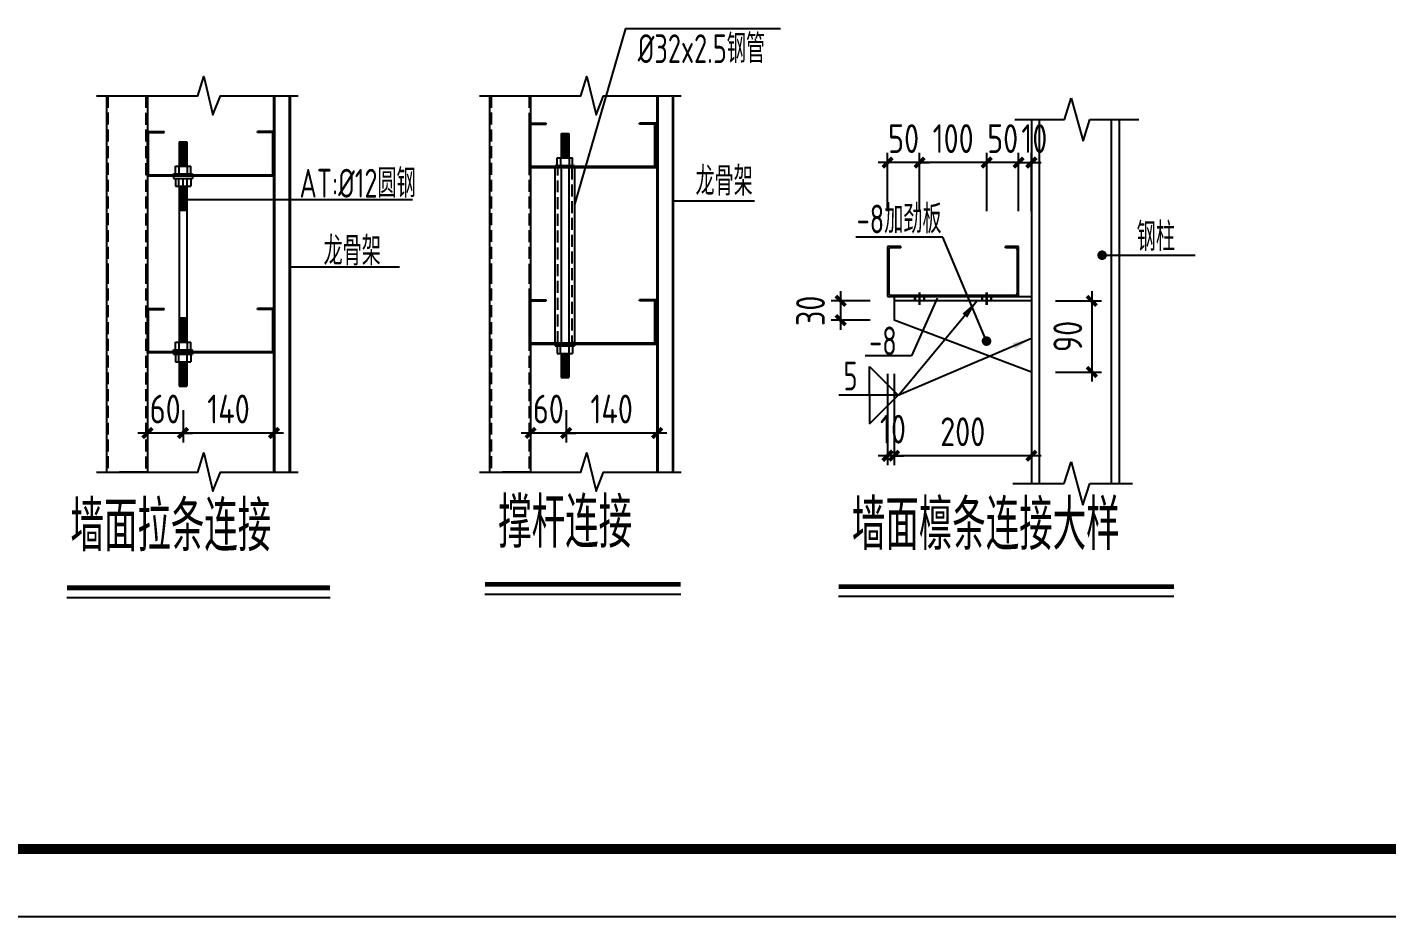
# Model space of a CAD drawing. Extents: x 180850 to 1399066, y 113487 to 334416.
# Drawn here: x 1097858 to 1126225, y 136382 to 154945 of the extents above; entities that cross this region are included whole.
import ezdxf
from ezdxf.enums import TextEntityAlignment as Align

# ---------------------------------------------------------------- set-up
doc = ezdxf.new("R2010")
doc.units = 0
doc.header["$LTSCALE"] = 1000
doc.linetypes.add('DASH', pattern=[0.35, 0.25, -0.1])
doc.linetypes.add('DASHEDX2', pattern=[38.1, 25.4, -12.7])
for name, color, linetype in [('AXIS_DIM', 3, 'Continuous'), ('BEAM', 4, 'Continuous'), ('Jjlx', 2, 'Continuous'), ('LT', 27, 'Continuous'), ('NUM', 7, 'Continuous'), ('PUB_TITLE', 4, 'Continuous'), ('PZ', 202, 'Continuous'), ('THIN', 7, 'Continuous'), ('WELD', 7, 'Continuous'), ('图层5', 4, 'DASHEDX2'), ('引线', 3, 'Continuous'), ('文字', 7, 'Continuous'), ('细实线', 6, 'Continuous')]:
    doc.layers.add(name, color=color, linetype=linetype)
doc.styles.get("Standard").update_dxf_attribs({"font": 'gbenor.shx', "bigfont": 'gbcbig.shx'})
doc.styles.add('TSSD_Dimension', font='Tssdeng.shx', dxfattribs={"width": 0.8, "bigfont": 'hztxt.shx'})
doc.styles.add('标准字体', font='tssdeng.shx', dxfattribs={"width": 0.7, "bigfont": 'tssdchn.shx'})
doc.dimstyles.new('TSSD_20_200', dxfattribs={"dimtxt": 600, "dimasz": 200, "dimexe": 200, "dimexo": 500, "dimgap": 200, "dimtad": 1, "dimdec": 0, "dimlfac": 0.05, "dimzin": 0, "dimdsep": 46, "dimtxsty": 'TSSD_Dimension', "dimblk": 'ARCHTICK', "dimblk1": 'ARCHTICK', "dimblk2": 'ARCHTICK', "dimcen": 0, "dimdle": 200, "dimclrt": 7, "dimadec": 0, "dimazin": 0, "dimtfac": 1, "dimtdec": 0, "dimtix": 1, "dimtmove": 2, "dimatfit": 3, "dimfxl": 1, "dimtolj": 1, "dimtzin": 0, "dimarcsym": 0})
doc.dimstyles.new('TSSD_LEADER_STYLE_400.0', dxfattribs={"dimtxt": 1200, "dimasz": 400, "dimexe": 400, "dimexo": 1000, "dimgap": 0.09, "dimtad": 0, "dimtih": 1, "dimtoh": 1, "dimdec": 4, "dimzin": 0, "dimdsep": 46, "dimtxsty": 'Standard', "dimcen": 0.09, "dimdle": 400, "dimclrt": 7, "dimadec": 0, "dimazin": 0, "dimtfac": 1, "dimtdec": 4, "dimtofl": 0, "dimtmove": 0, "dimatfit": 3, "dimfxl": 1, "dimtolj": 1, "dimtzin": 0, "dimarcsym": 0})

# ---------------------------------------------------------------- blocks, each defined once
blk = doc.blocks.new('_ArchTick')
at = {"color": 0, "linetype": 'ByBlock', "const_width": 0.4}
blk.add_lwpolyline([(-0.5, -0.5), (0.5, 0.5)], dxfattribs=at)
blk = doc.blocks.new('*D704')
at = {"layer": 'AXIS_DIM', "color": 0, "lineweight": -2, "transparency": 16777216}
for p, q in [((1118077, 152120), (1116277, 152120)), ((1116477, 151108), (1116477, 152320)), ((1117877, 151108), (1117877, 152320))]:
    blk.add_line(p, q, dxfattribs=at)
at = {"layer": 'Defpoints', "color": 0, "transparency": 16777216}
for p in [(1116477, 152120), (1116477, 150608), (1117877, 150608)]:
    blk.add_point(p, dxfattribs=at)
at = {"layer": 'AXIS_DIM', "color": 0, "lineweight": -2, "transparency": 16777216, "xscale": 200, "yscale": 200, "zscale": 200, "rotation": 180}
blk.add_blockref('_ArchTick', (1116477, 152120), dxfattribs=at)
at = {"layer": 'AXIS_DIM', "color": 0, "lineweight": -2, "transparency": 16777216, "xscale": 200, "yscale": 200, "zscale": 200}
blk.add_blockref('_ArchTick', (1117877, 152120), dxfattribs=at)
at = {"layer": 'AXIS_DIM', "color": 7, "transparency": 16777216, "insert": (1117177, 152620), "char_height": 600, "attachment_point": 5, "style": 'TSSD_Dimension'}
blk.add_mtext('\\A1;100', dxfattribs=at)
blk = doc.blocks.new('*D705')
at = {"layer": 'AXIS_DIM', "color": 0, "lineweight": -2, "transparency": 16777216}
for p, q in [((1115810, 152120), (1115610, 152120)), ((1115810, 151108), (1115810, 152320)), ((1116477, 152120), (1115810, 152120)), ((1116477, 151108), (1116477, 152320)), ((1116477, 152120), (1116677, 152120))]:
    blk.add_line(p, q, dxfattribs=at)
at = {"layer": 'Defpoints', "color": 0, "transparency": 16777216}
for p in [(1115810, 152120), (1115810, 150608), (1116477, 150608)]:
    blk.add_point(p, dxfattribs=at)
at = {"layer": 'AXIS_DIM', "color": 0, "lineweight": -2, "transparency": 16777216, "xscale": 200, "yscale": 200, "zscale": 200}
blk.add_blockref('_ArchTick', (1115810, 152120), dxfattribs=at)
at = {"layer": 'AXIS_DIM', "color": 0, "lineweight": -2, "transparency": 16777216, "xscale": 200, "yscale": 200, "zscale": 200, "rotation": 180}
blk.add_blockref('_ArchTick', (1116477, 152120), dxfattribs=at)
at = {"layer": 'AXIS_DIM', "color": 7, "transparency": 16777216, "insert": (1116143, 152620), "char_height": 600, "attachment_point": 5, "style": 'TSSD_Dimension'}
blk.add_mtext('\\A1;50', dxfattribs=at)
blk = doc.blocks.new('*D706')
at = {"layer": 'AXIS_DIM', "color": 0, "lineweight": -2, "transparency": 16777216}
for p, q in [((1115443, 149234), (1114630, 149234)), ((1114830, 148632), (1114830, 149434)), ((1115443, 148832), (1114630, 148832))]:
    blk.add_line(p, q, dxfattribs=at)
at = {"layer": 'Defpoints', "color": 0, "transparency": 16777216}
for p in [(1114830, 149234), (1115943, 149234), (1115943, 148832)]:
    blk.add_point(p, dxfattribs=at)
at = {"layer": 'AXIS_DIM', "color": 0, "lineweight": -2, "transparency": 16777216, "xscale": 200, "yscale": 200, "zscale": 200}
for p, rotation in [((1114830, 149234), 90), ((1114830, 148832), 270)]:
    blk.add_blockref('_ArchTick', p, dxfattribs=dict(at, rotation=rotation))
at = {"layer": 'AXIS_DIM', "color": 7, "transparency": 16777216, "insert": (1114201, 149026), "char_height": 600, "attachment_point": 5, "rotation": 90, "style": 'TSSD_Dimension'}
blk.add_mtext('\\A1;30', dxfattribs=at)
blk = doc.blocks.new('*D707')
at = {"layer": 'AXIS_DIM', "color": 0, "lineweight": -2, "transparency": 16777216}
for p, q in [((1117877, 152120), (1117677, 152120)), ((1117877, 151108), (1117877, 152320)), ((1118543, 152120), (1117877, 152120)), ((1118543, 151108), (1118543, 152320)), ((1118543, 152120), (1118743, 152120))]:
    blk.add_line(p, q, dxfattribs=at)
at = {"layer": 'Defpoints', "color": 0, "transparency": 16777216}
for p in [(1117877, 152120), (1117877, 150608), (1118543, 150608)]:
    blk.add_point(p, dxfattribs=at)
at = {"layer": 'AXIS_DIM', "color": 0, "lineweight": -2, "transparency": 16777216, "xscale": 200, "yscale": 200, "zscale": 200}
blk.add_blockref('_ArchTick', (1117877, 152120), dxfattribs=at)
at = {"layer": 'AXIS_DIM', "color": 0, "lineweight": -2, "transparency": 16777216, "xscale": 200, "yscale": 200, "zscale": 200, "rotation": 180}
blk.add_blockref('_ArchTick', (1118543, 152120), dxfattribs=at)
at = {"layer": 'AXIS_DIM', "color": 7, "transparency": 16777216, "insert": (1118210, 152620), "char_height": 600, "attachment_point": 5, "style": 'TSSD_Dimension'}
blk.add_mtext('\\A1;50', dxfattribs=at)
blk = doc.blocks.new('*D708')
at = {"layer": 'AXIS_DIM', "color": 0, "lineweight": -2, "transparency": 16777216}
for p, q in [((1115810, 147715), (1115810, 145803)), ((1115943, 147715), (1115943, 145803)), ((1115810, 146003), (1115610, 146003)), ((1115943, 146003), (1115810, 146003)), ((1115943, 146003), (1116143, 146003))]:
    blk.add_line(p, q, dxfattribs=at)
at = {"layer": 'Defpoints', "color": 0, "transparency": 16777216}
for p in [(1115810, 148215), (1115943, 148215), (1115810, 146003)]:
    blk.add_point(p, dxfattribs=at)
at = {"layer": 'AXIS_DIM', "color": 0, "lineweight": -2, "transparency": 16777216, "xscale": 200, "yscale": 200, "zscale": 200}
blk.add_blockref('_ArchTick', (1115810, 146003), dxfattribs=at)
at = {"layer": 'AXIS_DIM', "color": 0, "lineweight": -2, "transparency": 16777216, "xscale": 200, "yscale": 200, "zscale": 200, "rotation": 180}
blk.add_blockref('_ArchTick', (1115943, 146003), dxfattribs=at)
at = {"layer": 'AXIS_DIM', "color": 7, "transparency": 16777216, "insert": (1115921, 146557), "char_height": 600, "attachment_point": 5, "style": 'TSSD_Dimension'}
blk.add_mtext('\\A1;10', dxfattribs=at)
blk = doc.blocks.new('*D709')
at = {"layer": 'AXIS_DIM', "color": 0, "lineweight": -2, "transparency": 16777216}
for p, q in [((1115943, 147715), (1115943, 145803)), ((1118810, 147715), (1118810, 145803)), ((1119010, 146003), (1115743, 146003))]:
    blk.add_line(p, q, dxfattribs=at)
at = {"layer": 'Defpoints', "color": 0, "transparency": 16777216}
for p in [(1115943, 148215), (1118810, 148215), (1115943, 146003)]:
    blk.add_point(p, dxfattribs=at)
at = {"layer": 'AXIS_DIM', "color": 0, "lineweight": -2, "transparency": 16777216, "xscale": 200, "yscale": 200, "zscale": 200, "rotation": 180}
blk.add_blockref('_ArchTick', (1115943, 146003), dxfattribs=at)
at = {"layer": 'AXIS_DIM', "color": 0, "lineweight": -2, "transparency": 16777216, "xscale": 200, "yscale": 200, "zscale": 200}
blk.add_blockref('_ArchTick', (1118810, 146003), dxfattribs=at)
at = {"layer": 'AXIS_DIM', "color": 7, "transparency": 16777216, "insert": (1117377, 146503), "char_height": 600, "attachment_point": 5, "style": 'TSSD_Dimension'}
blk.add_mtext('\\A1;200', dxfattribs=at)
blk = doc.blocks.new('_WELD004')
at = {"color": 0, "linetype": 'ByBlock'}
for p, q in [((0, 1), (1, 0)), ((0, 0), (0, 1))]:
    blk.add_line(p, q, dxfattribs=at)
blk = doc.blocks.new('*D710')
at = {"layer": 'AXIS_DIM', "color": 0, "lineweight": -2, "transparency": 16777216}
for p, q in [((1119310, 149234), (1120269, 149234)), ((1120069, 149434), (1120069, 147549)), ((1119310, 147749), (1120269, 147749))]:
    blk.add_line(p, q, dxfattribs=at)
at = {"layer": 'Defpoints', "color": 0, "transparency": 16777216}
for p in [(1118810, 149234), (1118810, 147749), (1120069, 147749)]:
    blk.add_point(p, dxfattribs=at)
at = {"layer": 'AXIS_DIM', "color": 0, "lineweight": -2, "transparency": 16777216, "xscale": 200, "yscale": 200, "zscale": 200}
for p, rotation in [((1120069, 149234), 90), ((1120069, 147749), 270)]:
    blk.add_blockref('_ArchTick', p, dxfattribs=dict(at, rotation=rotation))
at = {"layer": 'AXIS_DIM', "color": 7, "transparency": 16777216, "insert": (1119569, 148492), "char_height": 600, "attachment_point": 5, "rotation": 90, "style": 'TSSD_Dimension'}
blk.add_mtext('\\A1;90', dxfattribs=at)
blk = doc.blocks.new('*D711')
at = {"layer": 'AXIS_DIM', "color": 0, "lineweight": -2, "transparency": 16777216}
for p, q in [((1118543, 152120), (1118343, 152120)), ((1118543, 151108), (1118543, 152320)), ((1118543, 152120), (1118810, 152120)), ((1118810, 151108), (1118810, 152320)), ((1118810, 152120), (1119010, 152120))]:
    blk.add_line(p, q, dxfattribs=at)
at = {"layer": 'Defpoints', "color": 0, "transparency": 16777216}
for p in [(1118810, 152120), (1118543, 150608), (1118810, 150608)]:
    blk.add_point(p, dxfattribs=at)
at = {"layer": 'AXIS_DIM', "color": 0, "lineweight": -2, "transparency": 16777216, "xscale": 200, "yscale": 200, "zscale": 200}
blk.add_blockref('_ArchTick', (1118543, 152120), dxfattribs=at)
at = {"layer": 'AXIS_DIM', "color": 0, "lineweight": -2, "transparency": 16777216, "xscale": 200, "yscale": 200, "zscale": 200, "rotation": 180}
blk.add_blockref('_ArchTick', (1118810, 152120), dxfattribs=at)
at = {"layer": 'AXIS_DIM', "color": 7, "transparency": 16777216, "insert": (1118870, 152620), "char_height": 600, "attachment_point": 5, "style": 'TSSD_Dimension'}
blk.add_mtext('\\A1;10', dxfattribs=at)
blk = doc.blocks.new('*D712')
at = {"layer": 'AXIS_DIM', "color": 0, "lineweight": -2, "transparency": 16777216}
for p, q in [((1100367, 146953), (1100367, 146277)), ((1101109, 146953), (1101109, 146277)), ((1100367, 146477), (1100167, 146477)), ((1101109, 146477), (1100367, 146477)), ((1101109, 146477), (1101309, 146477))]:
    blk.add_line(p, q, dxfattribs=at)
at = {"layer": 'Defpoints', "color": 0, "transparency": 16777216}
for p in [(1100367, 147453), (1101109, 147453), (1100367, 146477)]:
    blk.add_point(p, dxfattribs=at)
at = {"layer": 'AXIS_DIM', "color": 0, "lineweight": -2, "transparency": 16777216, "xscale": 200, "yscale": 200, "zscale": 200}
blk.add_blockref('_ArchTick', (1100367, 146477), dxfattribs=at)
at = {"layer": 'AXIS_DIM', "color": 0, "lineweight": -2, "transparency": 16777216, "xscale": 200, "yscale": 200, "zscale": 200, "rotation": 180}
blk.add_blockref('_ArchTick', (1101109, 146477), dxfattribs=at)
at = {"layer": 'AXIS_DIM', "color": 7, "transparency": 16777216, "insert": (1100738, 146977), "char_height": 600, "attachment_point": 5, "style": 'TSSD_Dimension'}
blk.add_mtext('\\A1;60', dxfattribs=at)
blk = doc.blocks.new('*D713')
at = {"layer": 'AXIS_DIM', "color": 0, "lineweight": -2, "transparency": 16777216}
for p, q in [((1101109, 146953), (1101109, 146277)), ((1103007, 146861), (1103007, 146277)), ((1103207, 146477), (1100909, 146477))]:
    blk.add_line(p, q, dxfattribs=at)
at = {"layer": 'Defpoints', "color": 0, "transparency": 16777216}
for p in [(1101109, 147453), (1103007, 147361), (1101109, 146477)]:
    blk.add_point(p, dxfattribs=at)
at = {"layer": 'AXIS_DIM', "color": 0, "lineweight": -2, "transparency": 16777216, "xscale": 200, "yscale": 200, "zscale": 200, "rotation": 180}
blk.add_blockref('_ArchTick', (1101109, 146477), dxfattribs=at)
at = {"layer": 'AXIS_DIM', "color": 0, "lineweight": -2, "transparency": 16777216, "xscale": 200, "yscale": 200, "zscale": 200}
blk.add_blockref('_ArchTick', (1103007, 146477), dxfattribs=at)
at = {"layer": 'AXIS_DIM', "color": 7, "transparency": 16777216, "insert": (1102058, 146977), "char_height": 600, "attachment_point": 5, "style": 'TSSD_Dimension'}
blk.add_mtext('\\A1;140', dxfattribs=at)
blk = doc.blocks.new('*D1693')
at = {"layer": 'AXIS_DIM', "color": 0, "lineweight": -2, "transparency": 16777216}
for p, q in [((1108361, 146953), (1108361, 146277)), ((1109103, 146953), (1109103, 146277)), ((1108361, 146477), (1108161, 146477)), ((1109103, 146477), (1108361, 146477)), ((1109103, 146477), (1109303, 146477))]:
    blk.add_line(p, q, dxfattribs=at)
at = {"layer": 'Defpoints', "color": 0, "transparency": 16777216}
for p in [(1108361, 147453), (1109103, 147453), (1108361, 146477)]:
    blk.add_point(p, dxfattribs=at)
at = {"layer": 'AXIS_DIM', "color": 0, "lineweight": -2, "transparency": 16777216, "xscale": 200, "yscale": 200, "zscale": 200}
blk.add_blockref('_ArchTick', (1108361, 146477), dxfattribs=at)
at = {"layer": 'AXIS_DIM', "color": 0, "lineweight": -2, "transparency": 16777216, "xscale": 200, "yscale": 200, "zscale": 200, "rotation": 180}
blk.add_blockref('_ArchTick', (1109103, 146477), dxfattribs=at)
at = {"layer": 'AXIS_DIM', "color": 7, "transparency": 16777216, "insert": (1108732, 146977), "char_height": 600, "attachment_point": 5, "style": 'TSSD_Dimension'}
blk.add_mtext('\\A1;60', dxfattribs=at)
blk = doc.blocks.new('*D1694')
at = {"layer": 'AXIS_DIM', "color": 0, "lineweight": -2, "transparency": 16777216}
for p, q in [((1109103, 146953), (1109103, 146277)), ((1111001, 146861), (1111001, 146277)), ((1111201, 146477), (1108903, 146477))]:
    blk.add_line(p, q, dxfattribs=at)
at = {"layer": 'Defpoints', "color": 0, "transparency": 16777216}
for p in [(1109103, 147453), (1111001, 147361), (1109103, 146477)]:
    blk.add_point(p, dxfattribs=at)
at = {"layer": 'AXIS_DIM', "color": 0, "lineweight": -2, "transparency": 16777216, "xscale": 200, "yscale": 200, "zscale": 200, "rotation": 180}
blk.add_blockref('_ArchTick', (1109103, 146477), dxfattribs=at)
at = {"layer": 'AXIS_DIM', "color": 0, "lineweight": -2, "transparency": 16777216, "xscale": 200, "yscale": 200, "zscale": 200}
blk.add_blockref('_ArchTick', (1111001, 146477), dxfattribs=at)
at = {"layer": 'AXIS_DIM', "color": 7, "transparency": 16777216, "insert": (1110052, 146977), "char_height": 600, "attachment_point": 5, "style": 'TSSD_Dimension'}
blk.add_mtext('\\A1;140', dxfattribs=at)

msp = doc.modelspace()

# ---------------------------------------------------------------- linework, layer by layer
msp.add_line((1110337.72, 154914, -3393.45), (1109276.08, 151247.2))
at = {"layer": 'BEAM', "linetype": 'ByBlock'}
for p, q in [((1119498.96, 153015.99), (1119641.87, 153465.15)), ((1119641.87, 153465.15), (1119886.87, 152566.82)), ((1118463.72, 153015.99), (1119498.96, 153015.99)), ((1118646.51, 153015.99), (1118809.84, 153015.99)), ((1118809.84, 153015.99), (1118809.84, 145423.85)), ((1118973.18, 153015.99), (1118973.18, 145423.85)), ((1120029.79, 153015.99), (1121053.15, 153015.99)), ((1120475.66, 153015.99), (1120475.66, 145423.85)), ((1120638.99, 153015.99), (1120638.99, 145423.85)), ((1119495.52, 145423.85), (1119638.44, 145873.02)), ((1119638.44, 145873.02), (1119883.44, 144974.69)), ((1118423.67, 145423.85), (1119495.52, 145423.85)), ((1119883.44, 144974.69), (1120026.35, 145423.85)), ((1120026.35, 145423.85), (1120920.37, 145423.85))]:
    msp.add_line(p, q, dxfattribs=at)
at = {"layer": 'Jjlx', "linetype": 'DASH'}
for p, q in [((1099541.07, 153512.92), (1099541.07, 149842.73)), ((1100335.23, 153509.75), (1100335.23, 149839.56)), ((1107535.26, 153512.92), (1107535.26, 149842.73)), ((1108329.42, 153509.75), (1108329.42, 149839.56)), ((1099541.07, 149842.73), (1099541.07, 145664.27)), ((1100335.23, 149839.56), (1100335.23, 145661.1)), ((1107535.26, 149842.73), (1107535.26, 145664.27)), ((1108329.42, 149839.56), (1108329.42, 145661.1))]:
    msp.add_line(p, q, dxfattribs=at)
at = {"layer": 'Jjlx'}
for p, q in [((1119886.87, 152566.82), (1120029.79, 153015.99)), ((1108916.08, 152062.06, 2889.46), (1108916.08, 152222.06, 2889.46)), ((1108916.08, 152222.06, 2889.46), (1109236.08, 152222.06, 2889.46)), ((1108986.91, 152222.06, 2889.46), (1108986.91, 152062.06, 2889.46)), ((1109165.25, 152222.06, 2889.46), (1109165.25, 152062.06, 2889.46)), ((1109236.08, 152062.06, 2889.46), (1109236.08, 152222.06, 2889.46)), ((1100909.29, 151883.5, 2889.46), (1101309.29, 151883.5, 2889.46)), ((1100909.29, 151856.83, 2889.46), (1100909.29, 151883.5, 2889.46)), ((1100909.29, 151834.84, 2889.46), (1100909.29, 151790.16, 2889.46)), ((1100909.29, 151790.16, 2889.46), (1101309.29, 151790.16, 2889.46)), ((1100949.29, 152043.5, 2889.46), (1101269.29, 152043.5, 2889.46)), ((1100949.29, 151883.5, 2889.46), (1100949.29, 152043.5, 2889.46)), ((1100949.29, 151790.16, 2889.46), (1100949.29, 151630.16, 2889.46)), ((1101020.12, 152043.5, 2889.46), (1101020.12, 151883.5, 2889.46)), ((1101020.12, 151630.16, 2889.46), (1101020.12, 151790.16, 2889.46)), ((1101109.29, 151630.16, 2889.46), (1101109.29, 151790.16, 2889.46)), ((1101198.46, 152043.5, 2889.46), (1101198.46, 151883.5, 2889.46)), ((1101198.46, 151630.16, 2889.46), (1101198.46, 151790.16, 2889.46)), ((1101269.29, 151883.5, 2889.46), (1101269.29, 152043.5, 2889.46)), ((1101269.29, 151790.16, 2889.46), (1101269.29, 151630.16, 2889.46)), ((1101309.29, 151856.83, 2889.46), (1101309.29, 151883.5, 2889.46)), ((1101309.29, 151834.84, 2889.46), (1101309.29, 151790.16, 2889.46)), ((1100949.29, 151630.16, 2889.46), (1101269.29, 151630.16, 2889.46)), ((1100949.29, 148373.31, 2889.46), (1101269.29, 148373.31, 2889.46)), ((1100949.29, 148213.31, 2889.46), (1100949.29, 148373.31, 2889.46)), ((1101020.12, 148373.31, 2889.46), (1101020.12, 148213.31, 2889.46)), ((1101198.46, 148373.31, 2889.46), (1101198.46, 148213.31, 2889.46)), ((1101269.29, 148213.31, 2889.46), (1101269.29, 148373.31, 2889.46)), ((1100909.29, 148213.31, 2889.46), (1101309.29, 148213.31, 2889.46)), ((1100909.29, 148170.64, 2889.46), (1100909.29, 148213.31, 2889.46)), ((1100909.29, 148146.64, 2889.46), (1100909.29, 148119.97, 2889.46)), ((1100909.29, 148119.97, 2889.46), (1101309.29, 148119.97, 2889.46)), ((1100949.29, 148119.97, 2889.46), (1100949.29, 147959.97, 2889.46)), ((1101020.12, 147959.97, 2889.46), (1101020.12, 148119.97, 2889.46)), ((1101198.46, 147959.97, 2889.46), (1101198.46, 148119.97, 2889.46)), ((1101269.29, 148119.97, 2889.46), (1101269.29, 147959.97, 2889.46)), ((1101309.29, 148170.64, 2889.46), (1101309.29, 148213.31, 2889.46)), ((1101309.29, 148146.64, 2889.46), (1101309.29, 148119.97, 2889.46)), ((1100949.29, 147959.97, 2889.46), (1101269.29, 147959.97, 2889.46))]:
    msp.add_line(p, q, dxfattribs=at)
at = {"layer": 'LT'}
for p, q in [((1108336.98, 152943.99), (1108684.12, 152943.99)), ((1108336.98, 152013.41), (1108336.98, 152937.41)), ((1108360.98, 152037.41), (1108360.98, 152923.68)), ((1108360.98, 152923.68), (1108684.12, 152923.68)), ((1108684.12, 152923.68), (1108684.12, 152943.99)), ((1110629.84, 152923.68), (1110629.84, 152943.99)), ((1110976.98, 152943.99), (1110629.84, 152943.99)), ((1110952.98, 152923.68), (1110629.84, 152923.68)), ((1110952.98, 152037.41), (1110952.98, 152923.68)), ((1110976.98, 152013.41), (1110976.98, 152937.41)), ((1100366.8, 152765.42), (1100713.94, 152765.42)), ((1100366.8, 151834.84), (1100366.8, 152758.84)), ((1100390.8, 152745.11), (1100713.94, 152745.11)), ((1100390.8, 151858.84), (1100390.8, 152745.11)), ((1100713.94, 152745.11), (1100713.94, 152765.42)), ((1103006.8, 152765.42), (1102659.66, 152765.42)), ((1102659.66, 152745.11), (1102659.66, 152765.42)), ((1102982.8, 152745.11), (1102659.66, 152745.11)), ((1102982.8, 151858.84), (1102982.8, 152745.11)), ((1103006.8, 151834.84), (1103006.8, 152758.84)), ((1103006.8, 151858.84), (1100366.8, 151858.84)), ((1103006.8, 151834.84), (1100366.8, 151834.84)), ((1110976.98, 152037.41), (1108336.98, 152037.41)), ((1110976.98, 152013.41), (1108336.98, 152013.41)), ((1116085.78, 150367.64), (1115809.85, 150367.64)), ((1116085.78, 150367.64), (1115809.85, 150367.64)), ((1115809.85, 150367.64), (1115809.85, 149327.64)), ((1116085.78, 150343.64), (1116085.78, 150367.64)), ((1118543.18, 150367.64), (1118267.25, 150367.64)), ((1118267.25, 150343.64), (1118267.25, 150367.64)), ((1118543.18, 150367.64), (1118267.25, 150367.64)), ((1118543.18, 149327.64), (1118543.18, 150367.64)), ((1115833.85, 150295.64), (1115833.85, 149399.64)), ((1116085.78, 150343.64), (1115881.85, 150343.64)), ((1118471.18, 150343.64), (1118267.25, 150343.64)), ((1118519.18, 149399.64), (1118519.18, 150295.64)), ((1108336.98, 149255.79), (1108684.12, 149255.79)), ((1108336.98, 148325.21, 2889.46), (1108336.98, 149249.21, 2889.46)), ((1108360.98, 148349.21), (1108360.98, 149235.48)), ((1108360.98, 149235.48), (1108684.12, 149235.48)), ((1108684.12, 149235.48), (1108684.12, 149255.79)), ((1110976.98, 149255.79), (1110629.84, 149255.79)), ((1110629.84, 149235.48), (1110629.84, 149255.79)), ((1110952.98, 149235.48), (1110629.84, 149235.48)), ((1110952.98, 148349.21), (1110952.98, 149235.48)), ((1110976.98, 148325.21), (1110976.98, 149249.21)), ((1115809.85, 149327.64), (1118543.18, 149327.64)), ((1115809.85, 149327.64), (1118543.18, 149327.64)), ((1115881.85, 149351.64), (1118471.18, 149351.64)), ((1100366.8, 149077.22), (1100713.94, 149077.22)), ((1100366.8, 148146.64, 2889.46), (1100366.8, 149070.64, 2889.46)), ((1100390.8, 149056.91), (1100713.94, 149056.91)), ((1100390.8, 148170.64), (1100390.8, 149056.91)), ((1100713.94, 149056.91), (1100713.94, 149077.22)), ((1102659.66, 149056.91), (1102659.66, 149077.22)), ((1103006.8, 149077.22), (1102659.66, 149077.22)), ((1102982.8, 149056.91), (1102659.66, 149056.91)), ((1102982.8, 148170.64), (1102982.8, 149056.91)), ((1103006.8, 148146.64), (1103006.8, 149070.64)), ((1103006.8, 148170.64), (1100366.8, 148170.64)), ((1103006.8, 148146.64), (1100366.8, 148146.64)), ((1110976.98, 148349.21), (1108336.98, 148349.21)), ((1110976.98, 148325.21), (1108336.98, 148325.21))]:
    msp.add_line(p, q, dxfattribs=at)
for points in [[(1103006.8, 145661.1), (1103006.8, 153509.75)], [(1103026.8, 145661.1), (1103026.8, 153509.75)], [(1103324.27, 153509.75), (1103324.27, 145661.1)], [(1103344.27, 153509.75), (1103344.27, 145661.1)], [(1111000.98, 145661.1), (1111000.98, 153509.75)], [(1111020.98, 145661.1), (1111020.98, 153509.75)], [(1111318.45, 153509.75), (1111318.45, 145661.1)], [(1111338.45, 153509.75), (1111338.45, 145661.1)]]:
    msp.add_lwpolyline(points, dxfattribs=at)
for centre, start, end in [((1115881.85, 150295.64), 90, 180), ((1118471.18, 150295.64), 0, 90), ((1115881.85, 149399.64), 180, 270), ((1118471.18, 149399.64), 270, 0)]:
    msp.add_arc(centre, 48, start, end, dxfattribs=at)
at = {"layer": 'NUM', "const_width": 100}
for points in [[(1098686.21, 143245.26), (1104178.18, 143245.26)], [(1107408, 143317.72), (1111493.62, 143317.72)]]:
    msp.add_lwpolyline(points, dxfattribs=at)
at = {"layer": 'NUM', "const_width": 100, "elevation": 0}
msp.add_lwpolyline([(1114787.06, 143271.87), (1121782.26, 143271.87)], dxfattribs=at)
at = {"layer": 'PUB_TITLE'}
msp.add_lwpolyline([(1041333.16, 220381.89), (1189933.16, 220381.89), (1189933.16, 136381.97), (1041333.16, 136381.97)], close=True, dxfattribs=at)
at = {"layer": 'PUB_TITLE', "const_width": 212.12}
msp.add_lwpolyline([(1044868.51, 137796.11), (1044868.51, 218967.75), (1188519.02, 218967.75), (1188519.02, 137796.11)], close=True, dxfattribs=at)
at = {"layer": 'PZ'}
for p, q in [((1108996.08, 152728.73, 2889.46), (1109156.08, 152728.73, 2889.46)), ((1108996.08, 152709.32, 2889.46), (1109142.69, 152728.73, 2889.46)), ((1108996.08, 152728.73, 2889.46), (1108996.08, 152222.06, 2889.46)), ((1108996.08, 152688.13, 2889.46), (1109156.08, 152709.32, 2889.46)), ((1108996.08, 152666.95, 2889.46), (1109156.08, 152688.13, 2889.46)), ((1108996.08, 152645.76, 2889.46), (1109156.08, 152666.95, 2889.46)), ((1108996.08, 152624.58, 2889.46), (1109156.08, 152645.76, 2889.46)), ((1108996.08, 152603.39, 2889.46), (1109156.08, 152624.58, 2889.46)), ((1109156.08, 152728.73, 2889.46), (1109156.08, 152222.06, 2889.46)), ((1101029.29, 152550.16, 2889.46), (1101029.29, 152043.5, 2889.46)), ((1101029.29, 152530.75, 2889.46), (1101175.89, 152550.16, 2889.46)), ((1101029.29, 152550.16, 2889.46), (1101189.29, 152550.16, 2889.46)), ((1101029.29, 152509.57, 2889.46), (1101189.29, 152530.75, 2889.46)), ((1101029.29, 152488.38, 2889.46), (1101189.29, 152509.57, 2889.46)), ((1101029.29, 152467.2, 2889.46), (1101189.29, 152488.38, 2889.46)), ((1101029.29, 152446.01, 2889.46), (1101189.29, 152467.2, 2889.46)), ((1101029.29, 152424.83, 2889.46), (1101189.29, 152446.01, 2889.46)), ((1101029.29, 152403.64, 2889.46), (1101189.29, 152424.83, 2889.46)), ((1101029.29, 152382.46, 2889.46), (1101189.29, 152403.64, 2889.46)), ((1101029.29, 152361.27, 2889.46), (1101189.29, 152382.46, 2889.46)), ((1101029.29, 152340.09, 2889.46), (1101189.29, 152361.27, 2889.46)), ((1101029.29, 152318.9, 2889.46), (1101189.29, 152340.09, 2889.46)), ((1101189.29, 152550.16, 2889.46), (1101189.29, 152043.5, 2889.46)), ((1108996.08, 152582.21, 2889.46), (1109156.08, 152603.39, 2889.46)), ((1108996.08, 152561.02, 2889.46), (1109156.08, 152582.21, 2889.46)), ((1108996.08, 152539.84, 2889.46), (1109156.08, 152561.02, 2889.46)), ((1108996.08, 152518.65, 2889.46), (1109156.08, 152539.84, 2889.46)), ((1108996.08, 152497.47, 2889.46), (1109156.08, 152518.65, 2889.46)), ((1108996.08, 152476.28, 2889.46), (1109156.08, 152497.47, 2889.46)), ((1108996.08, 152455.1, 2889.46), (1109156.08, 152476.28, 2889.46)), ((1108996.08, 152433.91, 2889.46), (1109156.08, 152455.1, 2889.46)), ((1108996.08, 152412.73, 2889.46), (1109156.08, 152433.91, 2889.46)), ((1108996.08, 152391.54, 2889.46), (1109156.08, 152412.73, 2889.46)), ((1108996.08, 152370.36, 2889.46), (1109156.08, 152391.54, 2889.46)), ((1108996.08, 152349.17, 2889.46), (1109156.08, 152370.36, 2889.46)), ((1108996.08, 152327.99, 2889.46), (1109156.08, 152349.17, 2889.46)), ((1101029.29, 152297.72, 2889.46), (1101189.29, 152318.9, 2889.46)), ((1101029.29, 152276.53, 2889.46), (1101189.29, 152297.72, 2889.46)), ((1101029.29, 152255.35, 2889.46), (1101189.29, 152276.53, 2889.46)), ((1101029.29, 152234.16, 2889.46), (1101189.29, 152255.35, 2889.46)), ((1101029.29, 152212.98, 2889.46), (1101189.29, 152234.16, 2889.46)), ((1101029.29, 152191.79, 2889.46), (1101189.29, 152212.98, 2889.46)), ((1101029.29, 152170.61, 2889.46), (1101189.29, 152191.79, 2889.46)), ((1101029.29, 152149.42, 2889.46), (1101189.29, 152170.61, 2889.46)), ((1101029.29, 152128.24, 2889.46), (1101189.29, 152149.42, 2889.46)), ((1101029.29, 152107.05, 2889.46), (1101189.29, 152128.24, 2889.46)), ((1101029.29, 152085.87, 2889.46), (1101189.29, 152107.05, 2889.46)), ((1101029.29, 152064.68, 2889.46), (1101189.29, 152085.87, 2889.46)), ((1101029.29, 152043.5, 2889.46), (1101189.29, 152064.68, 2889.46)), ((1108996.08, 152306.8, 2889.46), (1109156.08, 152327.99, 2889.46)), ((1108996.08, 152285.62, 2889.46), (1109156.08, 152306.8, 2889.46)), ((1108996.08, 152264.43, 2889.46), (1109156.08, 152285.62, 2889.46)), ((1108996.08, 152243.25, 2889.46), (1109156.08, 152264.43, 2889.46)), ((1108996.08, 152222.06, 2889.46), (1109156.08, 152243.25, 2889.46)), ((1108996.08, 152013.41, 2889.46), (1108996.08, 148349.21, 2889.46)), ((1109156.08, 152013.41, 2889.46), (1109156.08, 148349.21, 2889.46)), ((1101029.29, 151630.16, 2889.46), (1101029.29, 149839.56, 2889.46)), ((1101029.29, 151630.16, 2889.46), (1101189.29, 151608.98, 2889.46)), ((1101029.29, 151630.16, 2889.46), (1101029.29, 151123.5, 2889.46)), ((1101029.29, 151608.98, 2889.46), (1101189.29, 151587.79, 2889.46)), ((1101029.29, 151587.79, 2889.46), (1101189.29, 151566.61, 2889.46)), ((1101029.29, 151566.61, 2889.46), (1101189.29, 151545.42, 2889.46)), ((1101029.29, 151545.42, 2889.46), (1101189.29, 151524.24, 2889.46)), ((1101029.29, 151524.24, 2889.46), (1101189.29, 151503.05, 2889.46)), ((1101029.29, 151503.05, 2889.46), (1101189.29, 151481.87, 2889.46)), ((1101029.29, 151481.87, 2889.46), (1101189.29, 151460.68, 2889.46)), ((1101189.29, 151630.16, 2889.46), (1101189.29, 149839.56, 2889.46)), ((1101189.29, 151630.16, 2889.46), (1101189.29, 151123.5, 2889.46)), ((1101029.29, 151460.68, 2889.46), (1101189.29, 151439.5, 2889.46)), ((1101029.29, 151439.5, 2889.46), (1101189.29, 151418.31, 2889.46)), ((1101029.29, 151418.31, 2889.46), (1101189.29, 151397.13, 2889.46)), ((1101029.29, 151397.13, 2889.46), (1101189.29, 151375.94, 2889.46)), ((1101029.29, 151375.94, 2889.46), (1101189.29, 151354.76, 2889.46)), ((1101029.29, 151354.76, 2889.46), (1101189.29, 151333.57, 2889.46)), ((1101029.29, 151333.57, 2889.46), (1101189.29, 151312.39, 2889.46)), ((1101029.29, 151312.39, 2889.46), (1101189.29, 151291.2, 2889.46)), ((1101029.29, 151291.2, 2889.46), (1101189.29, 151270.02, 2889.46)), ((1101029.29, 151270.02, 2889.46), (1101189.29, 151248.83, 2889.46)), ((1101029.29, 151248.83, 2889.46), (1101189.29, 151227.65, 2889.46)), ((1101029.29, 151227.65, 2889.46), (1101189.29, 151206.46, 2889.46)), ((1101029.29, 151206.46, 2889.46), (1101189.29, 151185.28, 2889.46)), ((1101029.29, 151185.28, 2889.46), (1101189.29, 151164.09, 2889.46)), ((1101029.29, 151164.09, 2889.46), (1101189.29, 151142.91, 2889.46)), ((1101029.29, 151142.91, 2889.46), (1101175.89, 151123.5, 2889.46)), ((1101029.29, 151123.5, 2889.46), (1101189.29, 151123.5, 2889.46)), ((1101029.29, 149839.56, 2889.46), (1101029.29, 148373.31, 2889.46)), ((1101189.29, 149839.56, 2889.46), (1101189.29, 148373.31, 2889.46)), ((1101029.29, 148860.56, 2889.46), (1101175.89, 148879.97, 2889.46)), ((1101029.29, 148879.97, 2889.46), (1101189.29, 148879.97, 2889.46)), ((1101029.29, 148839.38, 2889.46), (1101189.29, 148860.56, 2889.46)), ((1101029.29, 148818.19, 2889.46), (1101189.29, 148839.38, 2889.46)), ((1101029.29, 148797.01, 2889.46), (1101189.29, 148818.19, 2889.46)), ((1101029.29, 148775.82, 2889.46), (1101189.29, 148797.01, 2889.46)), ((1101029.29, 148754.64, 2889.46), (1101189.29, 148775.82, 2889.46)), ((1101029.29, 148733.45, 2889.46), (1101189.29, 148754.64, 2889.46)), ((1101029.29, 148712.27, 2889.46), (1101189.29, 148733.45, 2889.46)), ((1101029.29, 148691.08, 2889.46), (1101189.29, 148712.27, 2889.46)), ((1101029.29, 148669.9, 2889.46), (1101189.29, 148691.08, 2889.46)), ((1101029.29, 148648.71, 2889.46), (1101189.29, 148669.9, 2889.46)), ((1101029.29, 148627.53, 2889.46), (1101189.29, 148648.71, 2889.46)), ((1101029.29, 148606.34, 2889.46), (1101189.29, 148627.53, 2889.46)), ((1101029.29, 148585.16, 2889.46), (1101189.29, 148606.34, 2889.46)), ((1101029.29, 148563.97, 2889.46), (1101189.29, 148585.16, 2889.46)), ((1101029.29, 148542.79, 2889.46), (1101189.29, 148563.97, 2889.46)), ((1101029.29, 148521.6, 2889.46), (1101189.29, 148542.79, 2889.46)), ((1101029.29, 148500.42, 2889.46), (1101189.29, 148521.6, 2889.46)), ((1101029.29, 148479.23, 2889.46), (1101189.29, 148500.42, 2889.46)), ((1101029.29, 148458.05, 2889.46), (1101189.29, 148479.23, 2889.46)), ((1101029.29, 148436.86, 2889.46), (1101189.29, 148458.05, 2889.46)), ((1101029.29, 148415.68, 2889.46), (1101189.29, 148436.86, 2889.46)), ((1101029.29, 148394.49, 2889.46), (1101189.29, 148415.68, 2889.46)), ((1101029.29, 148373.31, 2889.46), (1101189.29, 148394.49, 2889.46)), ((1108996.08, 148138.54, 2889.46), (1108996.08, 147631.88, 2889.46)), ((1108996.08, 148138.54, 2889.46), (1109156.08, 148117.36, 2889.46)), ((1108996.08, 148117.36, 2889.46), (1109156.08, 148096.17, 2889.46)), ((1108996.08, 148096.17, 2889.46), (1109156.08, 148074.99, 2889.46)), ((1109156.08, 148138.54, 2889.46), (1109156.08, 147631.88, 2889.46)), ((1101029.29, 147959.97, 2889.46), (1101189.29, 147938.79, 2889.46)), ((1101029.29, 147959.97, 2889.46), (1101029.29, 147453.31, 2889.46)), ((1101029.29, 147938.79, 2889.46), (1101189.29, 147917.6, 2889.46)), ((1101029.29, 147917.6, 2889.46), (1101189.29, 147896.42, 2889.46)), ((1101029.29, 147896.42, 2889.46), (1101189.29, 147875.23, 2889.46)), ((1101029.29, 147875.23, 2889.46), (1101189.29, 147854.05, 2889.46)), ((1101029.29, 147854.05, 2889.46), (1101189.29, 147832.86, 2889.46)), ((1101029.29, 147832.86, 2889.46), (1101189.29, 147811.68, 2889.46)), ((1101029.29, 147811.68, 2889.46), (1101189.29, 147790.49, 2889.46)), ((1101189.29, 147959.97, 2889.46), (1101189.29, 147453.31, 2889.46)), ((1108996.08, 148074.99, 2889.46), (1109156.08, 148053.8, 2889.46)), ((1108996.08, 148053.8, 2889.46), (1109156.08, 148032.62, 2889.46)), ((1108996.08, 148032.62, 2889.46), (1109156.08, 148011.43, 2889.46)), ((1108996.08, 148011.43, 2889.46), (1109156.08, 147990.25, 2889.46)), ((1108996.08, 147990.25, 2889.46), (1109156.08, 147969.06, 2889.46)), ((1108996.08, 147969.06, 2889.46), (1109156.08, 147947.88, 2889.46)), ((1108996.08, 147947.88, 2889.46), (1109156.08, 147926.69, 2889.46)), ((1108996.08, 147926.69, 2889.46), (1109156.08, 147905.51, 2889.46)), ((1108996.08, 147905.51, 2889.46), (1109156.08, 147884.32, 2889.46)), ((1108996.08, 147884.32, 2889.46), (1109156.08, 147863.14, 2889.46)), ((1108996.08, 147863.14, 2889.46), (1109156.08, 147841.95, 2889.46)), ((1108996.08, 147841.95, 2889.46), (1109156.08, 147820.77, 2889.46)), ((1108996.08, 147820.77, 2889.46), (1109156.08, 147799.58, 2889.46)), ((1108996.08, 147799.58, 2889.46), (1109156.08, 147778.4, 2889.46)), ((1101029.29, 147790.49, 2889.46), (1101189.29, 147769.31, 2889.46)), ((1101029.29, 147769.31, 2889.46), (1101189.29, 147748.12, 2889.46)), ((1101029.29, 147748.12, 2889.46), (1101189.29, 147726.94, 2889.46)), ((1101029.29, 147726.94, 2889.46), (1101189.29, 147705.75, 2889.46)), ((1101029.29, 147705.75, 2889.46), (1101189.29, 147684.57, 2889.46)), ((1101029.29, 147684.57, 2889.46), (1101189.29, 147663.38, 2889.46)), ((1101029.29, 147663.38, 2889.46), (1101189.29, 147642.2, 2889.46)), ((1101029.29, 147642.2, 2889.46), (1101189.29, 147621.01, 2889.46)), ((1101029.29, 147621.01, 2889.46), (1101189.29, 147599.83, 2889.46)), ((1101029.29, 147599.83, 2889.46), (1101189.29, 147578.64, 2889.46)), ((1101029.29, 147578.64, 2889.46), (1101189.29, 147557.46, 2889.46)), ((1101029.29, 147557.46, 2889.46), (1101189.29, 147536.27, 2889.46)), ((1101029.29, 147536.27, 2889.46), (1101189.29, 147515.09, 2889.46)), ((1101029.29, 147515.09, 2889.46), (1101189.29, 147493.9, 2889.46)), ((1108996.08, 147778.4, 2889.46), (1109156.08, 147757.21, 2889.46)), ((1108996.08, 147757.21, 2889.46), (1109156.08, 147736.03, 2889.46)), ((1108996.08, 147736.03, 2889.46), (1109156.08, 147714.84, 2889.46)), ((1108996.08, 147714.84, 2889.46), (1109156.08, 147693.66, 2889.46)), ((1108996.08, 147693.66, 2889.46), (1109156.08, 147672.47, 2889.46)), ((1108996.08, 147672.47, 2889.46), (1109156.08, 147651.29, 2889.46)), ((1108996.08, 147651.29, 2889.46), (1109142.69, 147631.88, 2889.46)), ((1108996.08, 147631.88, 2889.46), (1109156.08, 147631.88, 2889.46)), ((1101029.29, 147493.9, 2889.46), (1101189.29, 147472.72, 2889.46)), ((1101029.29, 147472.72, 2889.46), (1101175.89, 147453.31, 2889.46)), ((1101029.29, 147453.31, 2889.46), (1101189.29, 147453.31, 2889.46))]:
    msp.add_line(p, q, dxfattribs=at)
at = {"layer": 'THIN', "linetype": 'ByBlock'}
for points in [[(1098686.21, 143045.26), (1104178.18, 143045.26)], [(1107408, 143117.72), (1111493.62, 143117.72)]]:
    msp.add_lwpolyline(points, dxfattribs=at)
at = {"layer": 'THIN', "linetype": 'ByBlock', "elevation": 0}
msp.add_lwpolyline([(1114787.06, 143071.87), (1121782.26, 143071.87)], dxfattribs=at)
at = {"layer": 'WELD'}
for p, q in [((1115943.18, 149327.64), (1115943.18, 148834.3)), ((1115943.18, 149327.64), (1118809.84, 149327.64)), ((1118809.84, 149234.3), (1115943.18, 149234.3)), ((1118809.84, 147749.4), (1115943.18, 148832.2)), ((1116042.16, 147266.15), (1114789.65, 147266.15))]:
    msp.add_line(p, q, dxfattribs=at)
at = {"layer": '图层5', "ltscale": 0.05, "const_width": 50}
for points in [[(1116381.15, 149234.3), (1116381.15, 149351.64)], [(1116476.52, 149409.18), (1116476.52, 149148.09)], [(1116571.89, 149234.3), (1116571.89, 149351.64)], [(1117781.15, 149234.3), (1117781.15, 149351.64)], [(1117876.52, 149409.18), (1117876.52, 149148.09)], [(1117971.89, 149234.3), (1117971.89, 149351.64)]]:
    msp.add_lwpolyline(points, dxfattribs=at)
at = {"layer": '引线'}
for p, q in [((1110337.72, 154914, -3393.45), (1113577.81, 154914, 8726.67)), ((1101029.29, 151352.75, 2889.46), (1105896.93, 151352.75, 26976.83)), ((1111318.45, 151321.31), (1113032.7, 151321.31, 26976.83)), ((1116958.86, 150565.15), (1115145.83, 150565.15)), ((1117873.22, 148394.41), (1116958.86, 150565.15)), ((1120285.01, 150186.83), (1122223.38, 150186.83)), ((1103324.27, 149941.21), (1105625.37, 149941.21, 26976.83)), ((1116840.86, 149292.46), (1116308.03, 148088.04)), ((1116308.03, 148088.04), (1115338.37, 148088.04))]:
    msp.add_line(p, q, dxfattribs=at)
at = {"layer": '引线', "const_width": 100}
for points in [[(1120235.01, 150186.83, 1), (1120335.01, 150186.83, 1)], [(1117823.22, 148394.41, 1), (1117923.22, 148394.41, 1)]]:
    msp.add_lwpolyline(points, format="xyb", close=True, dxfattribs=at)
at = {"layer": '文字'}
for p, q in [((1099509.51, 153512.92), (1099509.51, 149842.73)), ((1099781.07, 153509.75), (1100366.8, 153509.75)), ((1100366.8, 153509.75), (1100366.8, 149839.56)), ((1107503.69, 153512.92), (1107503.69, 149842.73)), ((1107775.26, 153509.75), (1108360.98, 153509.75)), ((1108360.98, 153509.75), (1108360.98, 149839.56)), ((1099509.51, 149842.73), (1099509.51, 145664.27)), ((1100366.8, 149839.56), (1100366.8, 145661.1)), ((1107503.69, 149842.73), (1107503.69, 145664.27)), ((1108360.98, 149839.56), (1108360.98, 145661.1)), ((1100366.8, 145661.1), (1099781.07, 145661.1)), ((1108360.98, 145661.1), (1107775.26, 145661.1))]:
    msp.add_line(p, q, dxfattribs=at)
for points in [[(1099301.07, 153512.92), (1099781.07, 153512.92), (1101415.11, 153512.92), (1101543.11, 153912.92), (1101732.41, 153113.92), (1101888.71, 153512.92), (1102158.27, 153512.92), (1103509.07, 153512.92)], [(1107295.26, 153512.92), (1107775.26, 153512.92), (1109409.29, 153512.92), (1109537.29, 153912.92), (1109726.59, 153113.92), (1109882.89, 153512.92), (1110152.46, 153512.92), (1111503.25, 153512.92)], [(1099301.07, 145661.1), (1099781.07, 145661.1), (1101415.11, 145661.1), (1101543.11, 146061.1), (1101732.41, 145262.11), (1101888.71, 145661.1), (1102158.27, 145661.1), (1103509.07, 145661.1)], [(1107295.26, 145661.1), (1107775.26, 145661.1), (1109409.29, 145661.1), (1109537.29, 146061.1), (1109726.59, 145262.11), (1109882.89, 145661.1), (1110152.46, 145661.1), (1111503.25, 145661.1)]]:
    msp.add_lwpolyline(points, dxfattribs=at)
at = {"layer": '细实线'}
for p, q in [((1108876.08, 152035.4, 2889.46), (1108876.08, 152062.06, 2889.46)), ((1108876.08, 152062.06, 2889.46), (1109276.08, 152062.06, 2889.46)), ((1109276.08, 152035.4, 2889.46), (1109276.08, 152062.06, 2889.46)), ((1108876.08, 148349.21, 2889.46), (1108876.08, 148391.88, 2889.46)), ((1109276.08, 148349.21, 2889.46), (1109276.08, 148391.88, 2889.46)), ((1108876.08, 148325.21, 2889.46), (1108876.08, 148298.54, 2889.46)), ((1108876.08, 148298.54, 2889.46), (1109276.08, 148298.54, 2889.46)), ((1108916.08, 148298.54, 2889.46), (1108916.08, 148138.54, 2889.46)), ((1108916.08, 148138.54, 2889.46), (1109236.08, 148138.54, 2889.46)), ((1108986.91, 148138.54, 2889.46), (1108986.91, 148298.54, 2889.46)), ((1109165.25, 148138.54, 2889.46), (1109165.25, 148298.54, 2889.46)), ((1109236.08, 148298.54, 2889.46), (1109236.08, 148138.54, 2889.46)), ((1109276.08, 148325.21, 2889.46), (1109276.08, 148298.54, 2889.46))]:
    msp.add_line(p, q, dxfattribs=at)
at = {"layer": '细实线', "linetype": 'DASH'}
for p, q in [((1108929.13, 148349.21, -5778.92), (1108929.13, 152013.41, -5778.92)), ((1109223.03, 152013.41, -5778.92), (1109223.03, 148349.21, -5778.92))]:
    msp.add_line(p, q, dxfattribs=at)
at = {"layer": '细实线'}
msp.add_lwpolyline([(1109276.08, 152013.41), (1109276.08, 148349.21), (1108876.08, 148349.21), (1108876.08, 152013.41)], dxfattribs=at)

# ---------------------------------------------------------------- block references
at = {"layer": 'WELD', "xscale": 600, "yscale": 600, "zscale": 600}
msp.add_blockref('_WELD004', (1115431.4, 147266.15), dxfattribs=at)
at = {"layer": 'WELD', "xscale": -600, "yscale": 600, "zscale": 600.0000000000002, "rotation": 180}
msp.add_blockref('_WELD004', (1115431.4, 147266.15), dxfattribs=at)

# ---------------------------------------------------------------- texts
at = {"layer": 'NUM', "style": '标准字体', "width": 0.7}
for s, p in [('撑杆连接', (1107685.17, 143766.43)), ('墙面拉条连接', (1098760.09, 143693.97)), ('墙面檩条连接大样', (1115064.22, 143720.58))]:
    msp.add_text(s, height=1050, dxfattribs=at).set_placement(p, align=Align.BOTTOM_LEFT)
at = {"layer": 'THIN', "style": '标准字体', "width": 0.7}
for s, p in [('%%C32x2.5钢管', (1110596.26, 154197.18, 57491.26)), ('AT:%%C12圆钢', (1103540.11, 151388.73, 66146.41)), ('龙骨架', (1111800.52, 151432.77, 66146.41)), ('-8加劲板', (1115163.48, 150642.8)), ('钢柱', (1121007.31, 150271.85)), ('龙骨架', (1104040.05, 149974.02, 66146.41)), ('-8', (1115424.21, 148098.35)), ('5', (1114889.65, 147366.15))]:
    msp.add_text(s, height=600, dxfattribs=at).set_placement(p)

# ---------------------------------------------------------------- dimensions: what is measured, and where the dimension line sits
at = {"layer": 'AXIS_DIM'}
for base, p1, p2, text, picture, middle in [((1115809.85, 152119.55), (1116476.52, 150607.64), (1115809.85, 150607.64), '50', '*D705', (1116143.18, 152619.55)), ((1116476.52, 152119.55), (1117876.52, 150607.64), (1116476.52, 150607.64), '100', '*D704', (1117176.52, 152619.55)), ((1117876.52, 152119.55), (1118543.18, 150607.64), (1117876.52, 150607.64), '50', '*D707', (1118209.85, 152619.55)), ((1115943.36, 146002.76), (1118809.84, 148215.31), (1115943.36, 148215.31), '200', '*D709', (1117376.6, 146502.76))]:
    dim = msp.add_linear_dim(base=base, p1=p1, p2=p2, text=text, dimstyle='TSSD_20_200', dxfattribs=at)
    dim.commit()
    dim.dimension.update_dxf_attribs({"geometry": picture, "text_midpoint": middle})
dim = msp.add_linear_dim(base=(1118809.84, 152119.55), p1=(1118543.18, 150607.64), p2=(1118809.84, 150607.64), text='10', dimstyle='TSSD_20_200', dxfattribs=at)
dim.commit()
dim.dimension.update_dxf_attribs({"geometry": '*D711', "text_midpoint": (1118869.75, 152619.55), "dimtype": 160})
for base, p1, p2, angle, text, picture, middle in [((1114829.6, 149234.3), (1115943.18, 148832.2), (1115943.18, 149234.3), 90, '30', '*D706', (1114201.16, 149025.61)), ((1115810.03, 146002.76), (1115943.36, 148215.31), (1115810.03, 148215.31), 180, '10', '*D708', (1115920.57, 146557.47))]:
    dim = msp.add_linear_dim(base=base, p1=p1, p2=p2, angle=angle, text=text, dimstyle='TSSD_20_200', dxfattribs=at)
    dim.commit()
    dim.dimension.update_dxf_attribs({"geometry": picture, "text_midpoint": middle, "dimtype": 161})
for base, p1, p2, angle, text, picture, middle in [((1120068.84, 147749.4), (1118809.84, 149234.3), (1118809.84, 147749.4), 90, '90', '*D710', (1119568.84, 148491.85)), ((1100366.8, 146477.16), (1101109.29, 147453.31), (1100366.8, 147453.31), 180, '60', '*D712', (1100738.04, 146977.16)), ((1101109.29, 146477.16), (1103006.8, 147360.75), (1101109.29, 147453.31), 180, '140', '*D713', (1102058.04, 146977.16)), ((1108360.98, 146477.16), (1109103.47, 147453.31), (1108360.98, 147453.31), 180, '60', '*D1693', (1108732.23, 146977.16)), ((1109103.47, 146477.16), (1111000.98, 147360.75), (1109103.47, 147453.31), 180, '140', '*D1694', (1110052.23, 146977.16))]:
    dim = msp.add_linear_dim(base=base, p1=p1, p2=p2, angle=angle, text=text, dimstyle='TSSD_20_200', dxfattribs=at)
    dim.commit()
    dim.dimension.update_dxf_attribs({"geometry": picture, "text_midpoint": middle})

# ---------------------------------------------------------------- leaders
at = {"layer": 'WELD'}
for points in [[(1117676.16, 149234.3), (1116042.16, 147266.15)], [(1118809.84, 148449.15), (1116042.16, 147266.15)]]:
    msp.add_leader(points, dimstyle='TSSD_LEADER_STYLE_400.0', dxfattribs=at)

doc.saveas('drawing.dxf')
